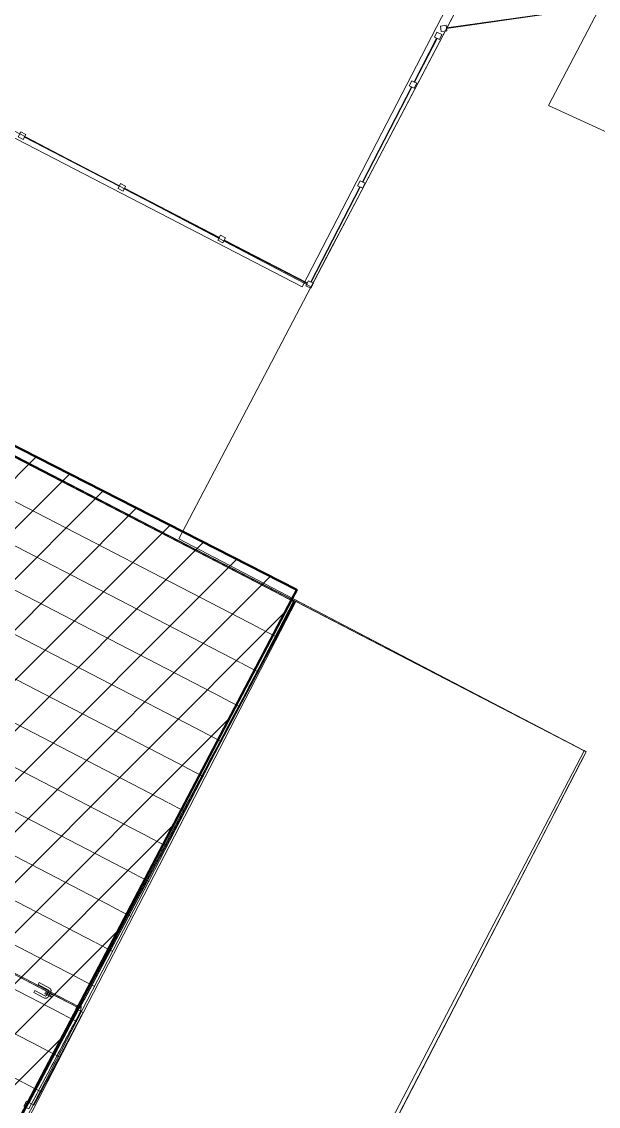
# Model space of a CAD drawing. Header units: metres. Extents: x -207 to 292, y -187 to 169.
# Drawn here: x -40.86 to -35.73, y -115.64 to -106.01 of the extents above; entities that cross this region are included whole.
import ezdxf

# ---------------------------------------------------------------- set-up
doc = ezdxf.new("R2010")
doc.units = ezdxf.units.M
for name, color, linetype, lineweight in [('A-DOOR', 7, 'Continuous', 9), ('A-FLOR', 7, 'Continuous', 9), ('A-GLAZ-CURT', 7, 'Continuous', 9), ('A-GLAZ-CWMG', 7, 'Continuous', 9), ('A-ROOF', 7, 'Continuous', 9), ('A-ROOF-PATT', 7, 'Continuous', 9), ('C-BLDG-PADS', 7, 'Continuous', 9), ('C-TOPO', 7, 'Continuous', 9), ('C-TOPO-MAJR', 7, 'Continuous', 35), ('edificios', 7, 'Continuous', 50), ('EQUIPOS PIS', 7, 'Continuous', 9), ('I-WALL', 7, 'Continuous', 9), ('VEREDAS', 7, 'Continuous', 9)]:
    doc.layers.add(name, color=color, linetype=linetype, lineweight=lineweight)
doc.layers.add('PR10-ARQ-PL-001-Emplazamiento-C-1_dwg', color=7, linetype='Continuous', lineweight=9, true_color=0x767676)

# ---------------------------------------------------------------- blocks, each defined once
blk = doc.blocks.new('FP_38-PLANTA EMPLAZAMIENTO ACTUALIZADO')
at = {"layer": 'A-ROOF'}
blk.add_line((-45.8042, -125.4406), (-38.4178, -111.1584), dxfattribs=at)
at = {"layer": 'A-ROOF-PATT', "color": 254, "true_color": 0xcbe5d8}
for p, q in [((-38.4949, -111.1298), (-38.5859, -111.0827)), ((-38.4353, -111.1606), (-38.4949, -111.1298)), ((-38.6557, -111.4407), (-38.7467, -111.3936)), ((-38.5961, -111.4715), (-38.6557, -111.4407)), ((-38.8165, -111.7516), (-38.9075, -111.7045)), ((-38.7569, -111.7824), (-38.8165, -111.7516)), ((-38.9772, -112.0624), (-39.0683, -112.0154)), ((-38.9177, -112.0933), (-38.9772, -112.0624)), ((-39.138, -112.3733), (-39.229, -112.3263)), ((-39.0784, -112.4041), (-39.138, -112.3733)), ((-39.2988, -112.6842), (-39.3898, -112.6371)), ((-39.2392, -112.715), (-39.2988, -112.6842)), ((-39.4596, -112.9951), (-39.5506, -112.948)), ((-39.4, -113.0259), (-39.4596, -112.9951)), ((-39.6204, -113.306), (-39.7114, -113.2589)), ((-39.5608, -113.3368), (-39.6204, -113.306)), ((-39.7812, -113.6169), (-39.8722, -113.5698)), ((-39.7216, -113.6477), (-39.7812, -113.6169)), ((-39.9419, -113.9277), (-40.033, -113.8807)), ((-39.8824, -113.9586), (-39.9419, -113.9277)), ((-40.1027, -114.2386), (-40.1937, -114.1916)), ((-40.0431, -114.2694), (-40.1027, -114.2386)), ((-40.2635, -114.5495), (-40.3545, -114.5024)), ((-40.2039, -114.5803), (-40.2635, -114.5495)), ((-40.4243, -114.8604), (-40.5153, -114.8133)), ((-40.3647, -114.8912), (-40.4243, -114.8604)), ((-40.5851, -115.1713), (-40.6761, -115.1242)), ((-40.5255, -115.2021), (-40.5851, -115.1713)), ((-40.7458, -115.4822), (-40.8369, -115.4351)), ((-40.6863, -115.513), (-40.7458, -115.4822))]:
    blk.add_line(p, q, dxfattribs=at)
blk = doc.blocks.new('Quad Corner Mullion - 50x50 mm-2303057-PLANTA EMPLAZAMIENTO ACTUALIZADO')
at = {"layer": 'A-GLAZ-CWMG'}
for p, q in [((0.0161, 0.025), (-0.0161, 0.025)), ((-0.0161, 0.025), (-0.0161, -0.025)), ((0.0294, -0.0042), (0.0161, 0.025)), ((-0.0161, -0.025), (0.0294, -0.0042))]:
    blk.add_line(p, q, dxfattribs=at)
blk = doc.blocks.new('Quad Corner Mullion - 50x50 mm-2216199-PLANTA EMPLAZAMIENTO ACTUALIZADO')
at = {"layer": 'A-GLAZ-CWMG'}
for p, q in [((-0.0161, -0.025), (-0.0161, 0.025)), ((-0.0161, 0.025), (0.0161, 0.025)), ((0.0161, 0.025), (0.0294, -0.0042)), ((0.0294, -0.0042), (-0.0161, -0.025))]:
    blk.add_line(p, q, dxfattribs=at)
blk = doc.blocks.new('Circular Mullion - 5mm-2216192-PLANTA EMPLAZAMIENTO ACTUALIZADO')
at = {"layer": 'A-GLAZ-CWMG'}
for p, q in [((-54.8682, -129.0517), (-55.2714, -129.8942)), ((-54.8659, -129.0528), (-55.2691, -129.8953)), ((-55.2691, -129.8953), (-54.8659, -129.0528)), ((-55.2668, -129.8963), (-54.8637, -129.0539)), ((-54.8659, -129.0528), (-54.8682, -129.0517)), ((-54.8637, -129.0539), (-54.8659, -129.0528)), ((-55.2714, -129.8942), (-55.2691, -129.8953)), ((-55.2691, -129.8953), (-55.2668, -129.8963))]:
    blk.add_line(p, q, dxfattribs=at)
blk = doc.blocks.new('Rectangular Mullion - 50 x 50 mm-2216179-PLANTA EMPLAZAMIENTO ACTUALIZADO')
at = {"layer": 'A-GLAZ-CWMG'}
for p, q in [((0.025, 0.025), (-0.025, 0.025)), ((-0.025, 0.025), (-0.025, -0.025)), ((0.025, -0.025), (0.025, 0.025)), ((-0.025, -0.025), (0.025, -0.025))]:
    blk.add_line(p, q, dxfattribs=at)
blk = doc.blocks.new('Rectangular Mullion - 50 x 50 mm-2303047-PLANTA EMPLAZAMIENTO ACTUALIZADO')
at = {"layer": 'A-GLAZ-CWMG'}
for p, q in [((-0.025, -0.025), (-0.025, 0.025)), ((-0.025, 0.025), (0.025, 0.025)), ((0.025, 0.025), (0.025, -0.025)), ((0.025, -0.025), (-0.025, -0.025))]:
    blk.add_line(p, q, dxfattribs=at)
blk = doc.blocks.new('System Panel - Glazed-2303058-PLANTA EMPLAZAMIENTO ACTUALIZADO')
at = {"layer": 'A-GLAZ-CURT'}
for p, q in [((0.467, 0.0495), (-0.467, 0.0495)), ((-0.467, 0.0245), (-0.467, 0.0495)), ((-0.467, 0.0495), (-0.467, 0.0245)), ((-0.467, 0.0245), (0.467, 0.0245)), ((0.467, 0.0495), (0.467, 0.0245)), ((0.467, 0.0495), (0.467, 0.0245))]:
    blk.add_line(p, q, dxfattribs=at)
for points, knots in [([(-0.467, 0.0495), (-0.3207, 0.0495), (-0.0196, 0.0495), (0.3021, 0.0495), (0.467, 0.0495)], [-0.9823303, -0.9823303, -0.9823303, -0.9823303, -0.5, -0.0240251, -0.0240251, -0.0240251, -0.0240251]), ([(0.467, 0.0245), (0.3021, 0.0245), (-0.0196, 0.0245), (-0.3207, 0.0245), (-0.467, 0.0245)], [0.0240251, 0.0240251, 0.0240251, 0.0240251, 0.5, 0.9823303, 0.9823303, 0.9823303, 0.9823303])]:
    blk.add_open_spline(points, degree=3, knots=knots, dxfattribs=at)
blk = doc.blocks.new('Quad Corner Mullion - 50x50 mm-2222298-PLANTA EMPLAZAMIENTO ACTUALIZADO')
at = {"layer": 'A-GLAZ-CWMG'}
for p, q in [((0.025, 0.025), (-0.025, 0.025)), ((-0.025, 0.025), (-0.025, -0.025)), ((0.025, -0.025), (0.025, 0.025)), ((-0.025, -0.025), (0.025, -0.025))]:
    blk.add_line(p, q, dxfattribs=at)
blk = doc.blocks.new('Quad Corner Mullion - 50x50 mm-2223614-PLANTA EMPLAZAMIENTO ACTUALIZADO')
at = {"layer": 'A-GLAZ-CWMG'}
for p, q in [((-0.025, -0.025), (-0.025, 0.025)), ((-0.025, 0.025), (0.025, 0.025)), ((0.025, 0.025), (0.025, -0.025)), ((0.025, -0.025), (-0.025, -0.025))]:
    blk.add_line(p, q, dxfattribs=at)
blk = doc.blocks.new('Circular Mullion - 5mm-2218549-PLANTA EMPLAZAMIENTO ACTUALIZADO')
at = {"layer": 'A-GLAZ-CWMG'}
for p, q in [((-40.8151, -115.6543), (-41.2606, -116.4934)), ((-41.2584, -116.4946), (-40.8129, -115.6555)), ((-40.8129, -115.6555), (-41.2584, -116.4946)), ((-41.2562, -116.4958), (-40.8107, -115.6567)), ((-40.8129, -115.6555), (-40.8151, -115.6543)), ((-40.8107, -115.6567), (-40.8129, -115.6555)), ((-41.2606, -116.4934), (-41.2584, -116.4946)), ((-41.2584, -116.4946), (-41.2562, -116.4958))]:
    blk.add_line(p, q, dxfattribs=at)
blk = doc.blocks.new('Circular Mullion - 5mm-2221786-PLANTA EMPLAZAMIENTO ACTUALIZADO')
at = {"layer": 'A-GLAZ-CWMG'}
for p, q in [((-39.0536, -107.9497), (-39.0548, -107.9519)), ((-39.0548, -107.9519), (-38.3175, -108.3332)), ((-39.0525, -107.9475), (-39.0536, -107.9497)), ((-38.3163, -108.331), (-39.0536, -107.9497)), ((-39.0536, -107.9497), (-38.3163, -108.331)), ((-38.3152, -108.3288), (-39.0525, -107.9475)), ((-38.3175, -108.3332), (-38.3163, -108.331)), ((-38.3163, -108.331), (-38.3152, -108.3288))]:
    blk.add_line(p, q, dxfattribs=at)
blk = doc.blocks.new('Rectangular Mullion - 50 x 50 mm-2223609-PLANTA EMPLAZAMIENTO ACTUALIZADO')
at = {"layer": 'A-GLAZ-CWMG'}
for p, q in [((-0.025, -0.025), (-0.025, 0.025)), ((-0.025, 0.025), (0.025, 0.025)), ((0.025, 0.025), (0.025, -0.025)), ((0.025, -0.025), (-0.025, -0.025))]:
    blk.add_line(p, q, dxfattribs=at)
blk = doc.blocks.new('Circular Mullion - 5mm-2223885-PLANTA EMPLAZAMIENTO ACTUALIZADO')
at = {"layer": 'A-GLAZ-CWMG'}
for p, q in [((-37.1653, -106.1545), (-37.3661, -106.5426)), ((-37.1631, -106.1556), (-37.3639, -106.5438)), ((-37.3639, -106.5438), (-37.1631, -106.1556)), ((-37.3617, -106.5449), (-37.1609, -106.1568)), ((-37.1631, -106.1556), (-37.1653, -106.1545)), ((-37.1609, -106.1568), (-37.1631, -106.1556)), ((-37.3661, -106.5426), (-37.3639, -106.5438)), ((-37.3639, -106.5438), (-37.3617, -106.5449))]:
    blk.add_line(p, q, dxfattribs=at)
blk = doc.blocks.new('Quad Corner Mullion - 50x50 mm-2216186-PLANTA EMPLAZAMIENTO ACTUALIZADO')
at = {"layer": 'A-GLAZ-CWMG'}
for p, q in [((0.025, 0.025), (-0.025, 0.025)), ((-0.025, 0.025), (-0.025, -0.025)), ((0.025, -0.025), (0.025, 0.025)), ((-0.025, -0.025), (0.025, -0.025))]:
    blk.add_line(p, q, dxfattribs=at)
blk = doc.blocks.new('Quad Corner Mullion - 50x50 mm-2223619-PLANTA EMPLAZAMIENTO ACTUALIZADO')
at = {"layer": 'A-GLAZ-CWMG'}
for p, q in [((-0.025, -0.025), (-0.025, 0.025)), ((-0.025, 0.025), (0.025, 0.025)), ((0.025, 0.025), (0.025, -0.025)), ((0.025, -0.025), (-0.025, -0.025))]:
    blk.add_line(p, q, dxfattribs=at)
blk = doc.blocks.new('Quad Corner Mullion - 50x50 mm-2223615-PLANTA EMPLAZAMIENTO ACTUALIZADO')
at = {"layer": 'A-GLAZ-CWMG'}
for p, q in [((0.025, 0.025), (-0.025, 0.025)), ((-0.025, 0.025), (-0.025, -0.025)), ((0.025, -0.025), (0.025, 0.025)), ((-0.025, -0.025), (0.025, -0.025))]:
    blk.add_line(p, q, dxfattribs=at)
blk = doc.blocks.new('Quad Corner Mullion - 50x50 mm-2218558-PLANTA EMPLAZAMIENTO ACTUALIZADO')
at = {"layer": 'A-GLAZ-CWMG'}
for p, q in [((-0.025, -0.025), (-0.025, 0.025)), ((-0.025, 0.025), (0.025, 0.025)), ((0.025, 0.025), (0.025, -0.025)), ((0.025, -0.025), (-0.025, -0.025))]:
    blk.add_line(p, q, dxfattribs=at)
blk = doc.blocks.new('Circular Mullion - 5mm-2221313-PLANTA EMPLAZAMIENTO ACTUALIZADO')
at = {"layer": 'A-GLAZ-CWMG'}
for p, q in [((-46.7708, -124.8173), (-46.772, -124.8195)), ((-46.772, -124.8195), (-45.9408, -125.2608)), ((-46.7696, -124.8151), (-46.7708, -124.8173)), ((-46.7708, -124.8173), (-45.9396, -125.2586)), ((-45.9396, -125.2586), (-46.7708, -124.8173)), ((-45.9385, -125.2564), (-46.7696, -124.8151)), ((-45.9408, -125.2608), (-45.9396, -125.2586)), ((-45.9396, -125.2586), (-45.9385, -125.2564))]:
    blk.add_line(p, q, dxfattribs=at)
blk = doc.blocks.new('FCA_N_Puertas - FCA_N_Puerta interna_ PB 2_10 x 0_90-2302914-PLANTA EMPLAZAMIENTO ACTUALIZADO')
at = {"layer": 'A-DOOR'}
for p, q in [((0.34, 0.031), (0.235, 0.031)), ((0.235, 0.031), (0.235, 0.011)), ((0.235, 0.031), (0.235, 0.011)), ((0.235, 0.011), (0.34, 0.011)), ((0.345, 0.006), (0.345, -0.024)), ((0.365, -0.024), (0.365, 0.006)), ((0.45, -0.005), (-0.45, -0.005)), ((0.34, -0.048), (0.235, -0.048)), ((0.235, -0.048), (0.235, -0.068)), ((0.235, -0.048), (0.235, -0.068)), ((0.235, -0.068), (0.34, -0.068)), ((0.3275, -0.005), (0.3275, -0.013)), ((0.3875, -0.005), (0.3275, -0.005)), ((0.3875, -0.005), (0.3275, -0.005)), ((0.3275, -0.013), (0.3875, -0.013)), ((0.3275, -0.013), (0.3875, -0.013)), ((0.3275, -0.024), (0.3275, -0.032)), ((0.3875, -0.024), (0.3275, -0.024)), ((0.3875, -0.024), (0.3275, -0.024)), ((0.3275, -0.032), (0.3875, -0.032)), ((0.3275, -0.032), (0.3875, -0.032)), ((0.345, -0.013), (0.345, -0.043)), ((0.365, -0.013), (0.345, -0.013)), ((0.365, -0.013), (0.345, -0.013)), ((0.345, -0.024), (0.365, -0.024)), ((0.345, -0.024), (0.365, -0.024)), ((0.365, -0.043), (0.365, -0.013)), ((0.3875, -0.013), (0.3875, -0.005)), ((0.3875, -0.032), (0.3875, -0.024))]:
    blk.add_line(p, q, dxfattribs=at)
at = {"layer": 'A-DOOR', "flags": 128}
for points in [[(0.365, 0.006), (0.365, 0.007), (0.3649, 0.008), (0.3648, 0.009), (0.3647, 0.01), (0.3645, 0.011), (0.3643, 0.0119), (0.364, 0.0129), (0.3637, 0.0139), (0.3634, 0.0148), (0.363, 0.0157), (0.3626, 0.0166), (0.3622, 0.0175), (0.3617, 0.0184), (0.3612, 0.0193), (0.3606, 0.0201), (0.3601, 0.0209), (0.3594, 0.0217), (0.3588, 0.0225), (0.3581, 0.0232), (0.3574, 0.0239), (0.3567, 0.0246), (0.3559, 0.0253), (0.3551, 0.0259), (0.3543, 0.0265), (0.3535, 0.027), (0.3527, 0.0276), (0.3518, 0.028), (0.3509, 0.0285), (0.35, 0.0289), (0.3491, 0.0293), (0.3481, 0.0296), (0.3472, 0.03), (0.3462, 0.0302), (0.3452, 0.0304), (0.3442, 0.0306), (0.3433, 0.0308), (0.3423, 0.0309), (0.3413, 0.031), (0.3403, 0.031), (0.34, 0.031)], [(0.34, 0.011), (0.3402, 0.011), (0.3404, 0.011), (0.3406, 0.011), (0.3408, 0.0109), (0.341, 0.0109), (0.3412, 0.0109), (0.3414, 0.0108), (0.3416, 0.0107), (0.3418, 0.0107), (0.3419, 0.0106), (0.3421, 0.0105), (0.3423, 0.0104), (0.3425, 0.0103), (0.3427, 0.0102), (0.3428, 0.0101), (0.343, 0.01), (0.3431, 0.0099), (0.3433, 0.0098), (0.3434, 0.0096), (0.3436, 0.0095), (0.3437, 0.0093), (0.3439, 0.0092), (0.344, 0.009), (0.3441, 0.0089), (0.3442, 0.0087), (0.3443, 0.0085), (0.3444, 0.0084), (0.3445, 0.0082), (0.3446, 0.008), (0.3447, 0.0078), (0.3447, 0.0076), (0.3448, 0.0074), (0.3448, 0.0072), (0.3449, 0.007), (0.3449, 0.0068), (0.345, 0.0067), (0.345, 0.0065), (0.345, 0.0063), (0.345, 0.0061), (0.345, 0.006)], [(0.34, -0.068), (0.341, -0.068), (0.342, -0.0679), (0.343, -0.0678), (0.344, -0.0677), (0.345, -0.0675), (0.3459, -0.0673), (0.3469, -0.067), (0.3479, -0.0667), (0.3488, -0.0664), (0.3497, -0.066), (0.3506, -0.0656), (0.3515, -0.0652), (0.3524, -0.0647), (0.3533, -0.0642), (0.3541, -0.0636), (0.3549, -0.0631), (0.3557, -0.0624), (0.3565, -0.0618), (0.3572, -0.0611), (0.3579, -0.0604), (0.3586, -0.0597), (0.3593, -0.0589), (0.3599, -0.0581), (0.3605, -0.0573), (0.361, -0.0565), (0.3616, -0.0557), (0.362, -0.0548), (0.3625, -0.0539), (0.3629, -0.053), (0.3633, -0.0521), (0.3636, -0.0511), (0.364, -0.0502), (0.3642, -0.0492), (0.3644, -0.0482), (0.3646, -0.0472), (0.3648, -0.0463), (0.3649, -0.0453), (0.365, -0.0443), (0.365, -0.0433), (0.365, -0.043)], [(0.345, -0.043), (0.345, -0.0432), (0.345, -0.0434), (0.345, -0.0436), (0.3449, -0.0438), (0.3449, -0.044), (0.3449, -0.0442), (0.3448, -0.0444), (0.3447, -0.0446), (0.3447, -0.0448), (0.3446, -0.0449), (0.3445, -0.0451), (0.3444, -0.0453), (0.3443, -0.0455), (0.3442, -0.0457), (0.3441, -0.0458), (0.344, -0.046), (0.3439, -0.0461), (0.3438, -0.0463), (0.3436, -0.0464), (0.3435, -0.0466), (0.3433, -0.0467), (0.3432, -0.0469), (0.343, -0.047), (0.3429, -0.0471), (0.3427, -0.0472), (0.3425, -0.0473), (0.3424, -0.0474), (0.3422, -0.0475), (0.342, -0.0476), (0.3418, -0.0477), (0.3416, -0.0477), (0.3414, -0.0478), (0.3412, -0.0478), (0.341, -0.0479), (0.3408, -0.0479), (0.3407, -0.048), (0.3405, -0.048), (0.3403, -0.048), (0.3401, -0.048), (0.34, -0.048)]]:
    blk.add_lwpolyline(points, dxfattribs=at)
blk = doc.blocks.new('YADRAN_LASQUEMAS_ARQ_MO_003_ESTANQUE CABECERA_rvt-1-PLANTA EMPLAZAMIENTO ACTUALIZADO')
at = {"layer": 'A-ROOF-PATT', "true_color": 0x008040}
h = blk.add_hatch(dxfattribs=at)
h.set_pattern_fill('FP_30', color=116, style=0, pattern_type=2)
h.set_pattern_definition([(152.653, (-48.586, -105.911), (-0.1607824, -0.310884), [])])
h.paths.add_polyline_path([(-45.9715, -125.3541), (-38.5851, -111.0719), (-40.9271, -109.8606), (-48.3135, -124.1428), (-46.2866, -125.1911)])
at = {"layer": 'A-FLOR'}
for p, q in [((-34.7323, -101.3466), (-38.3615, -108.3639)), ((-38.3615, -108.3639), (-34.7323, -101.3466)), ((-38.3615, -108.3639), (-42.6883, -106.1262)), ((-42.6883, -106.1262), (-38.3615, -108.3639)), ((-43.8356, -108.3564), (-38.4193, -111.1577)), ((-38.4193, -111.1577), (-43.8356, -108.3564)), ((-38.4193, -111.1577), (-40.3005, -114.701)), ((-40.3005, -114.701), (-38.4193, -111.1577)), ((-40.3049, -114.6987), (-45.9175, -125.2703)), ((-45.9175, -125.2703), (-40.3049, -114.6987)), ((-40.3005, -114.701), (-40.3049, -114.6987)), ((-40.3049, -114.6987), (-40.3005, -114.701))]:
    blk.add_line(p, q, dxfattribs=at)
at = {"layer": 'A-ROOF'}
for p, q in [((-38.5937, -111.0674), (-40.9272, -109.8606)), ((-40.9271, -109.8606), (-38.5851, -111.0719)), ((-38.5937, -111.0674), (-38.4355, -111.1492)), ((-38.4178, -111.1584), (-38.5851, -111.0719)), ((-38.4355, -111.1492), (-45.8219, -125.4314)), ((-45.8042, -125.4406), (-38.4178, -111.1584)), ((-38.4178, -111.1584), (-38.4355, -111.1492))]:
    blk.add_line(p, q, dxfattribs=at)
at = {"layer": 'I-WALL'}
for p, q in [((-38.4281, -111.1531), (-43.4333, -108.5645)), ((-43.4289, -108.578), (-38.4328, -111.1619)), ((-38.5983, -111.0763), (-40.9318, -109.8695)), ((-40.9272, -109.8606), (-38.5937, -111.0674)), ((-38.5983, -111.0763), (-38.4401, -111.1581)), ((-38.4355, -111.1492), (-38.5937, -111.0674)), ((-38.4328, -111.1619), (-40.3437, -114.7611)), ((-40.3395, -114.7746), (-38.4193, -111.1577)), ((-38.4193, -111.1577), (-39.2161, -112.6585)), ((-38.7899, -111.8344), (-38.4328, -111.1619)), ((-38.4401, -111.1581), (-38.4355, -111.1492)), ((-38.4401, -111.1581), (-38.4355, -111.1492)), ((-38.4328, -111.1619), (-38.4401, -111.1581)), ((-38.4355, -111.1492), (-38.4281, -111.1531)), ((-38.4281, -111.1531), (-38.4193, -111.1577)), ((-38.4193, -111.1577), (-38.4281, -111.1531)), ((-39.2161, -112.6585), (-38.7899, -111.8344)), ((-38.7899, -111.8344), (-39.2161, -112.6585)), ((-40.4746, -114.7042), (-42.8042, -113.4899)), ((-42.7996, -113.481), (-40.47, -114.6953)), ((-41.3247, -114.2611), (-40.5266, -114.6771)), ((-40.522, -114.6682), (-41.32, -114.2522)), ((-40.5266, -114.6771), (-40.522, -114.6682)), ((-40.5266, -114.6771), (-40.522, -114.6682)), ((-40.5266, -114.6771), (-40.3484, -114.77)), ((-40.3437, -114.7611), (-40.522, -114.6682)), ((-40.3395, -114.7746), (-40.3484, -114.77))]:
    blk.add_line(p, q, dxfattribs=at)
at = {"layer": 'I-WALL', "flags": 128}
for points in [[(-40.3437, -114.7611), (-40.219, -114.5262), (-40.0992, -114.3006), (-39.9845, -114.0844), (-39.8748, -113.8778), (-39.7701, -113.6808), (-39.6707, -113.4934), (-39.5764, -113.3158), (-39.4873, -113.148), (-39.4034, -112.99), (-39.3248, -112.8419), (-39.2515, -112.7039), (-39.1835, -112.5758), (-39.1209, -112.4578), (-39.0636, -112.35), (-39.0117, -112.2523), (-38.9653, -112.1647), (-38.9242, -112.0874), (-38.8886, -112.0204), (-38.8585, -111.9636), (-38.8338, -111.9171), (-38.8146, -111.881), (-38.8009, -111.8551), (-38.7926, -111.8396), (-38.7899, -111.8344)], [(-39.2161, -112.6585), (-39.2189, -112.6639), (-39.2275, -112.68), (-39.2417, -112.7067), (-39.2616, -112.7442), (-39.2872, -112.7924), (-39.3184, -112.8512), (-39.3553, -112.9207), (-39.3978, -113.0007), (-39.4459, -113.0914), (-39.4996, -113.1926), (-39.5589, -113.3043), (-39.6238, -113.4265), (-39.6942, -113.5591), (-39.7701, -113.7021), (-39.8515, -113.8554), (-39.9384, -114.019), (-40.0306, -114.1928), (-40.1283, -114.3767), (-40.2313, -114.5706), (-40.3395, -114.7746)], [(-40.3484, -114.77), (-40.372, -114.7577), (-40.4014, -114.7424), (-40.4358, -114.7244), (-40.4746, -114.7042)], [(-40.47, -114.6953), (-40.4312, -114.7155), (-40.3967, -114.7335), (-40.3673, -114.7488), (-40.3437, -114.7611)], [(-40.3484, -114.77), (-40.3438, -114.7724), (-40.3395, -114.7746)]]:
    blk.add_lwpolyline(points, dxfattribs=at)
at = {"layer": 'A-DOOR', "lineweight": 9, "rotation": 332.4683519935971}
blk.add_blockref('FCA_N_Puertas - FCA_N_Puerta interna_ PB 2_10 x 0_90-2302914-PLANTA EMPLAZAMIENTO ACTUALIZADO', (-40.9233, -114.4647), dxfattribs=at)
at = {"layer": 'A-GLAZ-CURT', "lineweight": 9, "rotation": 242.0354818086453}
blk.add_blockref('System Panel - Glazed-2303058-PLANTA EMPLAZAMIENTO ACTUALIZADO', (-40.5705, -115.1989), dxfattribs=at)
at = {"layer": 'A-GLAZ-CWMG', "lineweight": 9}
for name, p, rotation in [('Circular Mullion - 5mm-2221313-PLANTA EMPLAZAMIENTO ACTUALIZADO', (-0.6985, -234.4259), 215.9645181913545), ('Circular Mullion - 5mm-2221313-PLANTA EMPLAZAMIENTO ACTUALIZADO', (-0.6985, -234.4259), 215.9645181913545), ('Circular Mullion - 5mm-2221313-PLANTA EMPLAZAMIENTO ACTUALIZADO', (-0.6985, -234.4259), 215.9645181913545), ('Circular Mullion - 5mm-2221313-PLANTA EMPLAZAMIENTO ACTUALIZADO', (-0.6985, -234.4259), 215.9645181913545), ('Circular Mullion - 5mm-2221313-PLANTA EMPLAZAMIENTO ACTUALIZADO', (-0.6985, -234.4259), 215.9645181913545), ('Quad Corner Mullion - 50x50 mm-2223615-PLANTA EMPLAZAMIENTO ACTUALIZADO', (-37.103, -106.0678), 188), ('Quad Corner Mullion - 50x50 mm-2218558-PLANTA EMPLAZAMIENTO ACTUALIZADO', (-37.103, -106.0678), 188), ('Circular Mullion - 5mm-2218549-PLANTA EMPLAZAMIENTO ACTUALIZADO', (-77.3872, -223.5207), 180.6175542139661), ('Circular Mullion - 5mm-2218549-PLANTA EMPLAZAMIENTO ACTUALIZADO', (-77.3872, -223.5207), 180.6175542139661), ('Circular Mullion - 5mm-2218549-PLANTA EMPLAZAMIENTO ACTUALIZADO', (-77.3872, -223.5207), 180.6175542139661), ('Circular Mullion - 5mm-2218549-PLANTA EMPLAZAMIENTO ACTUALIZADO', (-77.3872, -223.5207), 180.6175542139661), ('Circular Mullion - 5mm-2218549-PLANTA EMPLAZAMIENTO ACTUALIZADO', (-77.3872, -223.5207), 180.6175542139661), ('Circular Mullion - 5mm-2218549-PLANTA EMPLAZAMIENTO ACTUALIZADO', (-156.9188, -67.4669), 90.61755421396667), ('Circular Mullion - 5mm-2218549-PLANTA EMPLAZAMIENTO ACTUALIZADO', (-156.9188, -67.4669), 90.61755421396667), ('Circular Mullion - 5mm-2218549-PLANTA EMPLAZAMIENTO ACTUALIZADO', (-156.9188, -67.4669), 90.61755421396667), ('Circular Mullion - 5mm-2218549-PLANTA EMPLAZAMIENTO ACTUALIZADO', (-156.9188, -67.4669), 90.61755421396667), ('Circular Mullion - 5mm-2218549-PLANTA EMPLAZAMIENTO ACTUALIZADO', (-156.9188, -67.4669), 90.61755421396667), ('Circular Mullion - 5mm-2218549-PLANTA EMPLAZAMIENTO ACTUALIZADO', (-156.0306, -67.9263), 90.61755421396667), ('Circular Mullion - 5mm-2218549-PLANTA EMPLAZAMIENTO ACTUALIZADO', (-156.0306, -67.9263), 90.61755421396667), ('Circular Mullion - 5mm-2218549-PLANTA EMPLAZAMIENTO ACTUALIZADO', (-156.0306, -67.9263), 90.61755421396667), ('Circular Mullion - 5mm-2218549-PLANTA EMPLAZAMIENTO ACTUALIZADO', (-156.0306, -67.9263), 90.61755421396667), ('Circular Mullion - 5mm-2218549-PLANTA EMPLAZAMIENTO ACTUALIZADO', (-156.0306, -67.9263), 90.61755421396667), ('Circular Mullion - 5mm-2218549-PLANTA EMPLAZAMIENTO ACTUALIZADO', (-77.8466, -224.409), 180.6175542139673), ('Circular Mullion - 5mm-2218549-PLANTA EMPLAZAMIENTO ACTUALIZADO', (-77.8466, -224.409), 180.6175542139673), ('Circular Mullion - 5mm-2218549-PLANTA EMPLAZAMIENTO ACTUALIZADO', (-77.8466, -224.409), 180.6175542139673), ('Circular Mullion - 5mm-2218549-PLANTA EMPLAZAMIENTO ACTUALIZADO', (-77.8466, -224.409), 180.6175542139673), ('Circular Mullion - 5mm-2218549-PLANTA EMPLAZAMIENTO ACTUALIZADO', (-77.8466, -224.409), 180.6175542139673), ('Circular Mullion - 5mm-2216192-PLANTA EMPLAZAMIENTO ACTUALIZADO', (-100.9905, -242.2634), 177.6094936213535), ('Circular Mullion - 5mm-2216192-PLANTA EMPLAZAMIENTO ACTUALIZADO', (-100.9905, -242.2634), 177.6094936213539), ('Circular Mullion - 5mm-2216192-PLANTA EMPLAZAMIENTO ACTUALIZADO', (-100.9905, -242.2634), 177.6094936213539), ('Circular Mullion - 5mm-2216192-PLANTA EMPLAZAMIENTO ACTUALIZADO', (-100.9905, -242.2634), 177.6094936213544), ('Circular Mullion - 5mm-2216192-PLANTA EMPLAZAMIENTO ACTUALIZADO', (-100.9905, -242.2634), 177.6094936213544), ('Circular Mullion - 5mm-2216192-PLANTA EMPLAZAMIENTO ACTUALIZADO', (-100.9905, -242.2634), 177.6094936213544), ('Circular Mullion - 5mm-2216192-PLANTA EMPLAZAMIENTO ACTUALIZADO', (-100.9905, -242.2634), 177.6094936213544), ('Circular Mullion - 5mm-2216192-PLANTA EMPLAZAMIENTO ACTUALIZADO', (-100.9905, -242.2634), 177.6094936213543), ('Quad Corner Mullion - 50x50 mm-2303057-PLANTA EMPLAZAMIENTO ACTUALIZADO', (-40.344, -114.7723), 62.03548180864535), ('Quad Corner Mullion - 50x50 mm-2216199-PLANTA EMPLAZAMIENTO ACTUALIZADO', (-40.344, -114.7723), 62.03548180864535)]:
    blk.add_blockref(name, p, dxfattribs=dict(at, rotation=rotation))
at = {"layer": 'A-GLAZ-CWMG', "lineweight": 9, "extrusion": (0, 0, -1)}
for name, p, rotation in [('Quad Corner Mullion - 50x50 mm-2216186-PLANTA EMPLAZAMIENTO ACTUALIZADO', (37.1516, -106.1334), 117.3469639773874), ('Quad Corner Mullion - 50x50 mm-2223619-PLANTA EMPLAZAMIENTO ACTUALIZADO', (37.1516, -106.1334), 117.3469639773874), ('Rectangular Mullion - 50 x 50 mm-2216179-PLANTA EMPLAZAMIENTO ACTUALIZADO', (37.3754, -106.566), 117.3469639773874), ('Rectangular Mullion - 50 x 50 mm-2223609-PLANTA EMPLAZAMIENTO ACTUALIZADO', (37.3754, -106.566), 117.3469639773874), ('Rectangular Mullion - 50 x 50 mm-2216179-PLANTA EMPLAZAMIENTO ACTUALIZADO', (40.8523, -107.0194), 207.3469639773876), ('Rectangular Mullion - 50 x 50 mm-2223609-PLANTA EMPLAZAMIENTO ACTUALIZADO', (40.8523, -107.0194), 207.3469639773876), ('Rectangular Mullion - 50 x 50 mm-2216179-PLANTA EMPLAZAMIENTO ACTUALIZADO', (39.9641, -107.4788), 207.3469639773876), ('Rectangular Mullion - 50 x 50 mm-2223609-PLANTA EMPLAZAMIENTO ACTUALIZADO', (39.9641, -107.4788), 207.3469639773876), ('Rectangular Mullion - 50 x 50 mm-2216179-PLANTA EMPLAZAMIENTO ACTUALIZADO', (37.8347, -107.4542), 117.3469639773874), ('Rectangular Mullion - 50 x 50 mm-2223609-PLANTA EMPLAZAMIENTO ACTUALIZADO', (37.8347, -107.4542), 117.3469639773874), ('Rectangular Mullion - 50 x 50 mm-2216179-PLANTA EMPLAZAMIENTO ACTUALIZADO', (39.0758, -107.9382), 207.3469639773876), ('Rectangular Mullion - 50 x 50 mm-2223609-PLANTA EMPLAZAMIENTO ACTUALIZADO', (39.0758, -107.9382), 207.3469639773876), ('Quad Corner Mullion - 50x50 mm-2222298-PLANTA EMPLAZAMIENTO ACTUALIZADO', (38.2941, -108.3425), 207.3469639773876), ('Quad Corner Mullion - 50x50 mm-2223614-PLANTA EMPLAZAMIENTO ACTUALIZADO', (38.2941, -108.3425), 207.3469639773876), ('Rectangular Mullion - 50 x 50 mm-2216179-PLANTA EMPLAZAMIENTO ACTUALIZADO', (40.8012, -115.6334), 297.9645181913547), ('Rectangular Mullion - 50 x 50 mm-2303047-PLANTA EMPLAZAMIENTO ACTUALIZADO', (40.8012, -115.6334), 297.9645181913547)]:
    blk.add_blockref(name, p, dxfattribs=dict(at, rotation=rotation))
at = {"layer": 'A-GLAZ-CWMG', "lineweight": 9}
for name in ['Circular Mullion - 5mm-2223885-PLANTA EMPLAZAMIENTO ACTUALIZADO', 'Circular Mullion - 5mm-2223885-PLANTA EMPLAZAMIENTO ACTUALIZADO', 'Circular Mullion - 5mm-2223885-PLANTA EMPLAZAMIENTO ACTUALIZADO', 'Circular Mullion - 5mm-2223885-PLANTA EMPLAZAMIENTO ACTUALIZADO', 'Circular Mullion - 5mm-2223885-PLANTA EMPLAZAMIENTO ACTUALIZADO', 'Circular Mullion - 5mm-2221786-PLANTA EMPLAZAMIENTO ACTUALIZADO', 'Circular Mullion - 5mm-2221786-PLANTA EMPLAZAMIENTO ACTUALIZADO', 'Circular Mullion - 5mm-2221786-PLANTA EMPLAZAMIENTO ACTUALIZADO', 'Circular Mullion - 5mm-2221786-PLANTA EMPLAZAMIENTO ACTUALIZADO', 'Circular Mullion - 5mm-2221786-PLANTA EMPLAZAMIENTO ACTUALIZADO']:
    blk.add_blockref(name, (0, 0), dxfattribs=at)
at = {"layer": 'A-ROOF'}
blk.add_blockref('FP_38-PLANTA EMPLAZAMIENTO ACTUALIZADO', (0, 0), dxfattribs=at)
blk = doc.blocks.new('PR10-ARQ-PL-001-Emplazamiento-C-1_dwg-674643-PLANTA EMPLAZAMIENTO ACTUALIZADO')
at = {"lineweight": 9, "true_color": 0x0000ff}
h = blk.add_hatch(dxfattribs=at)
h.set_pattern_fill('FP_4', color=5, style=0, pattern_type=2)
h.set_pattern_definition([(45, (0, 0), (-0.2245064, 0.2245064), [])])
h.paths.add_polyline_path([(-45.5658, -124.6849), (-38.4088, -111.0542), (-43.3023, -108.5606), (-50.4544, -122.1938), (-45.6107, -124.662)])
at = {"layer": 'C-BLDG-PADS'}
blk.add_line((-38.4229, -111.1558), (-43.4284, -108.567), dxfattribs=at)
at = {"layer": 'C-BLDG-PADS', "flags": 128}
blk.add_lwpolyline([(-41.5322, -117.1804), (-38.9499, -118.5159), (-35.8354, -112.4939), (-38.4178, -111.1584)], dxfattribs=at)
at = {"layer": 'C-TOPO'}
for p, q in [((-43.4284, -108.5671), (-38.4229, -111.1558)), ((-43.4284, -108.5671), (-38.4229, -111.1558)), ((-38.4229, -111.1558), (-43.4284, -108.5671)), ((-43.4284, -108.5671), (-38.4229, -111.1558)), ((-38.4229, -111.1558), (-43.4284, -108.5671)), ((-43.4284, -108.5671), (-38.4229, -111.1558))]:
    blk.add_line(p, q, dxfattribs=at)
at = {"layer": 'C-TOPO', "flags": 128}
for points in [[(-34.6004, -101.3488), (-37.9616, -107.7527), (-38.1047, -108.0254), (-38.2217, -108.2483), (-39.4578, -110.6035), (-37.2183, -111.7727), (-35.9752, -112.4217), (-35.8546, -112.484), (-35.8539, -112.4844), (-35.8354, -112.4939), (-35.8851, -112.5899), (-36.0332, -112.8764), (-36.1442, -113.0909), (-36.1588, -113.1193), (-37.9528, -116.5881)], [(-38.4178, -111.1584), (-37.2198, -111.778), (-35.9752, -112.4217), (-37.2183, -111.7727), (-39.4578, -110.6035), (-38.2217, -108.2483), (-38.1047, -108.0254), (-37.9616, -107.7527), (-34.6004, -101.3488)], [(-38.4178, -111.1584), (-35.8354, -112.4939), (-38.9499, -118.5159), (-41.5322, -117.1804)], [(-37.9528, -116.5881), (-36.1588, -113.1193), (-36.1442, -113.0909), (-36.0332, -112.8764), (-35.8851, -112.5899), (-35.8354, -112.4939), (-35.8539, -112.4844), (-35.8546, -112.484), (-35.9752, -112.4217), (-35.8546, -112.484), (-35.8539, -112.4844), (-35.8354, -112.4939), (-35.8851, -112.5899), (-36.0332, -112.8764), (-36.1442, -113.0909), (-36.1588, -113.1193), (-37.9528, -116.5881)], [(-37.9528, -116.5881), (-36.1588, -113.1193), (-36.1442, -113.0909), (-36.0332, -112.8764), (-35.8851, -112.5899), (-35.8354, -112.4939), (-35.8539, -112.4844), (-35.8546, -112.484), (-35.9752, -112.4217), (-35.8546, -112.484), (-35.8539, -112.4844), (-35.8354, -112.4939), (-35.8851, -112.5899), (-36.0332, -112.8764), (-36.1442, -113.0909), (-36.1588, -113.1193), (-37.9528, -116.5881)]]:
    blk.add_lwpolyline(points, dxfattribs=at)
blk.add_lwpolyline([(-38.4178, -111.1584), (-37.2198, -111.778), (-35.9752, -112.4217), (-37.2198, -111.778)], close=True, dxfattribs=at)
blk.add_lwpolyline([(-38.4178, -111.1584), (-37.2198, -111.778), (-35.9752, -112.4217), (-37.2198, -111.778)], close=True, dxfattribs=at)
at = {"layer": 'C-TOPO-MAJR', "color": 1, "lineweight": 9, "true_color": 0xff0000, "flags": 128}
blk.add_lwpolyline([(-45.9407, -126.8058), (-45.0376, -126.6082), (-42.71, -125.7594), (-41.9559, -125.7551), (-37.026, -123.2481), (-36.5842, -122.6506), (-36.455, -121.8945), (-34.6203, -117.282), (-33.8417, -114.453), (-34.6754, -112.427), (-34.6812, -112.4129), (-34.8491, -112.357), (-35.0164, -112.2388), (-35.0007, -112.1665), (-35.1058, -112.0923), (-34.2151, -108.8244), (-35.0018, -107.6022), (-35.1025, -107.2422), (-36.1709, -106.7533), (-33.9792, -102.5775)], dxfattribs=at)
at = {"layer": 'edificios', "flags": 128}
for points in [[(-38.4538, -111.1398), (-38.4088, -111.0542), (-43.3023, -108.5606)], [(-45.6107, -124.662), (-45.5658, -124.6849), (-38.4538, -111.1398)]]:
    blk.add_lwpolyline(points, dxfattribs=at)
at = {"layer": 'EQUIPOS PIS', "flags": 128}
blk.add_lwpolyline([(-38.2822, -108.3635), (-42.7594, -106.0136), (-39.0777, -98.9988), (-34.6004, -101.3487)], close=True, dxfattribs=at)
at = {"layer": 'VEREDAS', "flags": 128}
blk.add_lwpolyline([(-38.4488, -111.1303), (-35.8545, -112.4847), (-39.0002, -118.5101), (-41.5354, -117.1866)], dxfattribs=at)

msp = doc.modelspace()

# ---------------------------------------------------------------- linework, layer by layer
at = {"layer": 'C-BLDG-PADS'}
for p, q in [((-43.8356, -108.3564), (-35.8354, -112.4939)), ((-35.8354, -112.4939), (-38.9499, -118.5159))]:
    msp.add_line(p, q, dxfattribs=at)
at = {"layer": 'C-TOPO'}
for p, q in [((-37.9616, -107.7527), (-34.6004, -101.3488)), ((-34.6004, -101.3488), (-37.9616, -107.7527)), ((-38.1047, -108.0254), (-37.9616, -107.7527)), ((-37.9616, -107.7527), (-38.1047, -108.0254)), ((-38.2217, -108.2483), (-38.1047, -108.0254)), ((-38.1047, -108.0254), (-38.2217, -108.2483)), ((-39.4578, -110.6035), (-38.2217, -108.2483)), ((-38.2217, -108.2483), (-39.4578, -110.6035)), ((-43.8356, -108.3564), (-37.2198, -111.778)), ((-43.8356, -108.3564), (-37.2198, -111.778)), ((-43.8356, -108.3564), (-37.2198, -111.778)), ((-37.2198, -111.778), (-43.8356, -108.3564)), ((-37.2198, -111.778), (-43.8356, -108.3564)), ((-35.8354, -112.4939), (-43.8356, -108.3564)), ((-37.2183, -111.7727), (-39.4578, -110.6035)), ((-39.4578, -110.6035), (-37.2183, -111.7727)), ((-37.2198, -111.778), (-35.9752, -112.4217)), ((-37.2198, -111.778), (-35.9752, -112.4217)), ((-37.2198, -111.778), (-35.9752, -112.4217)), ((-35.9752, -112.4217), (-37.2198, -111.778)), ((-35.9752, -112.4217), (-37.2198, -111.778)), ((-35.9752, -112.4217), (-37.2183, -111.7727)), ((-37.2183, -111.7727), (-35.9752, -112.4217)), ((-35.9752, -112.4217), (-35.8546, -112.484)), ((-35.9752, -112.4217), (-35.8546, -112.484)), ((-35.9752, -112.4217), (-35.8546, -112.484)), ((-35.8546, -112.484), (-35.9752, -112.4217)), ((-35.8546, -112.484), (-35.9752, -112.4217)), ((-38.9499, -118.5159), (-35.8354, -112.4939)), ((-35.8354, -112.4939), (-35.8851, -112.5899)), ((-35.8354, -112.4939), (-35.8851, -112.5899)), ((-35.8354, -112.4939), (-35.8851, -112.5899)), ((-35.8851, -112.5899), (-35.8354, -112.4939)), ((-35.8851, -112.5899), (-35.8354, -112.4939)), ((-35.8546, -112.484), (-35.8539, -112.4844)), ((-35.8546, -112.484), (-35.8539, -112.4844)), ((-35.8546, -112.484), (-35.8539, -112.4844)), ((-35.8539, -112.4844), (-35.8546, -112.484)), ((-35.8539, -112.4844), (-35.8546, -112.484)), ((-35.8539, -112.4844), (-35.8354, -112.4939)), ((-35.8539, -112.4844), (-35.8354, -112.4939)), ((-35.8539, -112.4844), (-35.8354, -112.4939)), ((-35.8354, -112.4939), (-35.8539, -112.4844)), ((-35.8354, -112.4939), (-35.8539, -112.4844)), ((-35.8851, -112.5899), (-36.0332, -112.8764)), ((-35.8851, -112.5899), (-36.0332, -112.8764)), ((-35.8851, -112.5899), (-36.0332, -112.8764)), ((-36.0332, -112.8764), (-35.8851, -112.5899)), ((-36.0332, -112.8764), (-35.8851, -112.5899)), ((-36.0332, -112.8764), (-36.1442, -113.0909)), ((-36.0332, -112.8764), (-36.1442, -113.0909)), ((-36.0332, -112.8764), (-36.1442, -113.0909)), ((-36.1442, -113.0909), (-36.0332, -112.8764)), ((-36.1442, -113.0909), (-36.0332, -112.8764)), ((-36.1588, -113.1193), (-37.9528, -116.5881)), ((-36.1588, -113.1193), (-37.9528, -116.5881)), ((-36.1588, -113.1193), (-37.9528, -116.5881)), ((-37.9528, -116.5881), (-36.1588, -113.1193)), ((-37.9528, -116.5881), (-36.1588, -113.1193)), ((-36.1442, -113.0909), (-36.1588, -113.1193)), ((-36.1442, -113.0909), (-36.1588, -113.1193)), ((-36.1442, -113.0909), (-36.1588, -113.1193)), ((-36.1588, -113.1193), (-36.1442, -113.0909)), ((-36.1588, -113.1193), (-36.1442, -113.0909))]:
    msp.add_line(p, q, dxfattribs=at)
at = {"layer": 'C-TOPO-MAJR', "color": 1, "lineweight": 9, "true_color": 0xff0000, "flags": 128}
msp.add_lwpolyline([(-36.5842, -122.6506), (-36.455, -121.8945), (-34.6203, -117.282), (-33.8417, -114.453), (-34.6754, -112.427), (-34.6812, -112.4129), (-34.8491, -112.357), (-35.0164, -112.2388), (-35.0007, -112.1665), (-35.1058, -112.0923), (-34.2151, -108.8244), (-35.0018, -107.6022), (-35.1025, -107.2422), (-36.1709, -106.7533), (-33.9792, -102.5775), (-33.9331, -102.0664), (-33.8089, -101.7808), (-32.9178, -101.0667), (-32.7633, -100.9397), (-32.629, -100.949), (-31.7094, -99.2937), (-31.5676, -99.3879), (-30.9634, -98.6835), (-29.798, -99.271)], dxfattribs=at)

# ---------------------------------------------------------------- block references
at = {"lineweight": 5}
msp.add_blockref('YADRAN_LASQUEMAS_ARQ_MO_003_ESTANQUE CABECERA_rvt-1-PLANTA EMPLAZAMIENTO ACTUALIZADO', (0, 0), dxfattribs=at)
at = {"layer": 'PR10-ARQ-PL-001-Emplazamiento-C-1_dwg', "color": 7}
msp.add_blockref('PR10-ARQ-PL-001-Emplazamiento-C-1_dwg-674643-PLANTA EMPLAZAMIENTO ACTUALIZADO', (0, 0), dxfattribs=at)

doc.saveas('drawing.dxf')
